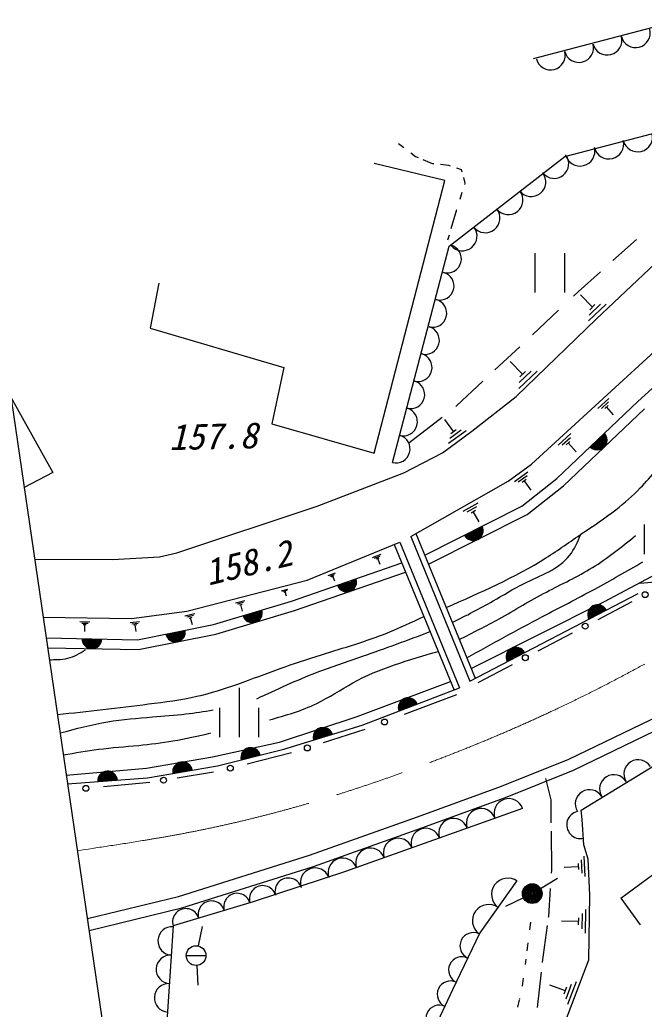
# Model space of a CAD drawing. Units: millimetres, scale not verified. Extents: x 40000 to 680000, y 20000 to 380000.
# Drawn here: x 290698 to 322410, y 267192 to 317414 of the extents above; entities that cross this region are included whole.
import ezdxf
from ezdxf.enums import TextEntityAlignment as Align

# ---------------------------------------------------------------- set-up
doc = ezdxf.new("R2010")
doc.units = ezdxf.units.MM
doc.header["$LTSCALE"] = 1000
doc.linetypes.add('CHAIN', pattern=[18.5, 12, -1.5, 3.5, -1.5])
for name, color, linetype, lineweight in [('M-BGD', 7, 'Continuous', 25), ('M-BMK', 2, 'CHAIN', 13), ('M-BMK-SRVR', 3, 'Continuous', 25)]:
    doc.layers.add(name, color=color, linetype=linetype, lineweight=lineweight)
doc.styles.add('ＭＳ ゴシック', font='')
doc.styles.get('ＭＳ ゴシック').set_extended_font_data('MS Gothic')

msp = doc.modelspace()

# ---------------------------------------------------------------- linework, layer by layer
at = {"layer": 'M-BGD'}
for p, q in [((330555, 319036), (316770, 315426)), ((318372, 310476), (324717, 312139)), ((309927, 311133), (310200, 310928)), ((310550, 310665), (310802, 310476)), ((310802, 310476), (310929, 310423)), ((312509, 305925), (318372, 310476)), ((312290, 309251), (308702, 310126)), ((311162, 310325), (311633, 310126)), ((311633, 310126), (311720, 310117)), ((312062, 310081), (312465, 310039)), ((312465, 310039), (312557, 310008)), ((312872, 309903), (313121, 309820)), ((313121, 309820), (313152, 309696)), ((313224, 309408), (313296, 309120)), ((308702, 295423), (312290, 309251)), ((313296, 309120), (313274, 309048)), ((319972, 302223), (327163, 309007)), ((313153, 308647), (313045, 308290)), ((312884, 307761), (312595, 306806)), ((312499, 306489), (312421, 306232)), ((309620, 294942), (312509, 305925)), ((320818, 305188), (322016, 306267)), ((316865, 303574), (316865, 305574)), ((318365, 305574), (318365, 303574)), ((319053, 303600), (320189, 304622)), ((297762, 304044), (297324, 301768)), ((316682, 294851), (326993, 304304)), ((318817, 303379), (319053, 303600)), ((319175, 303445), (319775, 302825)), ((320475, 302985), (319585, 302135)), ((320195, 302975), (319615, 302415)), ((319905, 302955), (319645, 302695)), ((316738, 301430), (318064, 302673)), ((315901, 298288), (319972, 302223)), ((297324, 301768), (304107, 299756)), ((314830, 299641), (316085, 300817)), ((322079, 298035), (324832, 300538)), ((315605, 300065), (316235, 299425)), ((304107, 299756), (303493, 296911)), ((316965, 299585), (316035, 298695)), ((316675, 299575), (316065, 298995)), ((316375, 299555), (316095, 299285)), ((312876, 297810), (314213, 299063)), ((290243, 298256), (292378, 294434)), ((313663, 296524), (315901, 298288)), ((317974, 294131), (322079, 298035)), ((320055, 297675), (320615, 298185)), ((320235, 297685), (320595, 298015)), ((320405, 297685), (320575, 297835)), ((312845, 297785), (312876, 297810)), ((318302, 293753), (322420, 297669)), ((320855, 297365), (320495, 297765)), ((303493, 296911), (308702, 295423)), ((310452, 295936), (312145, 297244)), ((312265, 297125), (312725, 296495)), ((312170, 295439), (313663, 296524)), ((313365, 296555), (312475, 295905)), ((313115, 296575), (312535, 296155)), ((312855, 296595), (312585, 296395)), ((318045, 295825), (318685, 296415)), ((318245, 295835), (318665, 296215)), ((318445, 295845), (318635, 296015)), ((318945, 295485), (318545, 295935)), ((310203, 294421), (312170, 295439)), ((315506, 293992), (316682, 294851)), ((292378, 294434), (290915, 293680)), ((305793, 292725), (310203, 294421)), ((315815, 293975), (316505, 294475)), ((310554, 291184), (315506, 293992)), ((316015, 293965), (316465, 294285)), ((316193, 292723), (317974, 294131)), ((316205, 293945), (316415, 294095)), ((316665, 293535), (316315, 294025)), ((316464, 292300), (318302, 293753)), ((313215, 292465), (313975, 292895)), ((298670, 290351), (305793, 292725)), ((311263, 290243), (316193, 292723)), ((311487, 289796), (316464, 292300)), ((313415, 292435), (313905, 292705)), ((313615, 292395), (313835, 292515)), ((314025, 291925), (313725, 292455)), ((322404, 291794), (322404, 290294)), ((310817, 291333), (313820, 283987)), ((305284, 288971), (309997, 290893)), ((309997, 290893), (313034, 283500)), ((310554, 291184), (313553, 283848)), ((297788, 290147), (298670, 290351)), ((308605, 290115), (309045, 290295)), ((309719, 290780), (312754, 283392)), ((291451, 290028), (295413, 290012)), ((295413, 290012), (297788, 290147)), ((304503, 287904), (310103, 289844)), ((308715, 290085), (308995, 290195)), ((308815, 290045), (308945, 290095)), ((309005, 289765), (308885, 290075)), ((324152, 289880), (320372, 287866)), ((304657, 287428), (310294, 289381)), ((306365, 289205), (306725, 289345)), ((299178, 287389), (305284, 288971)), ((306455, 289175), (306685, 289265)), ((306535, 289145), (306645, 289185)), ((306695, 288915), (306595, 289165)), ((323190, 288889), (322194, 288799)), ((303995, 288435), (304315, 288515)), ((304065, 288405), (304275, 288455)), ((304125, 288365), (304225, 288395)), ((304235, 288155), (304175, 288385)), ((313553, 283848), (322109, 288293)), ((300528, 286721), (304503, 287904)), ((301645, 287825), (302135, 287945)), ((301755, 287775), (302065, 287855)), ((320372, 287866), (313630, 284484)), ((320064, 286975), (321802, 287889)), ((296374, 287027), (299178, 287389)), ((299075, 287155), (299585, 287285)), ((300648, 286235), (304657, 287428)), ((301855, 287715), (301995, 287755)), ((302015, 287395), (301925, 287735)), ((291882, 287095), (296374, 287027)), ((293755, 286865), (294255, 286855)), ((293845, 286795), (294165, 286785)), ((296305, 286815), (296785, 286875)), ((296395, 286755), (296715, 286795)), ((299185, 287105), (299515, 287185)), ((299295, 287045), (299445, 287085)), ((299465, 286705), (299375, 287065)), ((293925, 286715), (294075, 286715)), ((293995, 286365), (294005, 286715)), ((296485, 286695), (296635, 286715)), ((296605, 286365), (296565, 286705)), ((296683, 285949), (300528, 286721)), ((317021, 285375), (318760, 286290)), ((292038, 286034), (296683, 285949)), ((296728, 285448), (300648, 286235)), ((292111, 285533), (296728, 285448)), ((313979, 283776), (315718, 284690)), ((307840, 282048), (312575, 283826)), ((301840, 283497), (301840, 280997)), ((308084, 281601), (313034, 283500)), ((312868, 283156), (310216, 282147)), ((300840, 282497), (300840, 280997)), ((302840, 280997), (302840, 282497)), ((319213, 277293), (327455, 282331)), ((303890, 280743), (307840, 282048)), ((318573, 279882), (323186, 282106)), ((304110, 280387), (308084, 281601)), ((308227, 281389), (306098, 280708)), ((318816, 279333), (323476, 281580)), ((300486, 280002), (303890, 280743)), ((300744, 279545), (304110, 280387)), ((297139, 279420), (300486, 280002)), ((304501, 280197), (302239, 279637)), ((315156, 278505), (318573, 279882)), ((293060, 279072), (297139, 279420)), ((297184, 278938), (300744, 279545)), ((315371, 277945), (318816, 279333)), ((293125, 278626), (297184, 278938)), ((300542, 279218), (298692, 278926)), ((317398, 278908), (317661, 277822)), ((297306, 278707), (294942, 278487)), ((310904, 276954), (315156, 278505)), ((311108, 276390), (315371, 277945)), ((317661, 277822), (317674, 276657)), ((316235, 277387), (307246, 274180)), ((319256, 276823), (319213, 277293)), ((305416, 275003), (310904, 276954)), ((319342, 275542), (319256, 276823)), ((305607, 274434), (311108, 276390)), ((317679, 276237), (317701, 274240)), ((319555, 274816), (319342, 275542)), ((298760, 272911), (305416, 275003)), ((319205, 274775), (319235, 274105)), ((319345, 274955), (319395, 273935)), ((319640, 272980), (319555, 274816)), ((298921, 272332), (305607, 274434)), ((317701, 274240), (317691, 274093)), ((318345, 274395), (319065, 274435)), ((319055, 274585), (319075, 274275)), ((307246, 274180), (302548, 272644)), ((317146, 273320), (317999, 273843)), ((321218, 272836), (322828, 274007)), ((315919, 273683), (314067, 271063)), ((317639, 273324), (317542, 271892)), ((294129, 271788), (298760, 272911)), ((316271, 272839), (315372, 272401)), ((319598, 269692), (319640, 272980)), ((321218, 272836), (322211, 271469)), ((294216, 271192), (298921, 272332)), ((302548, 272644), (298483, 271424)), ((319435, 272255), (319405, 271045)), ((317542, 271892), (317536, 271849)), ((319065, 271835), (319055, 271475)), ((319255, 272045), (319235, 271265)), ((298483, 271424), (298031, 264423)), ((299766, 270404), (299976, 271384)), ((316632, 271616), (316581, 271214)), ((317479, 271437), (317223, 269583)), ((318215, 271675), (319065, 271655)), ((314067, 271063), (312666, 268172)), ((316496, 270556), (316445, 270157)), ((299154, 269913), (300154, 269913)), ((316390, 269728), (316355, 269459)), ((299686, 269414), (299746, 268414)), ((317223, 269583), (317221, 269561)), ((318274, 266233), (319598, 269692)), ((316266, 268765), (316214, 268363)), ((317169, 269077), (316976, 267275)), ((317595, 268435), (318395, 268135)), ((318455, 268305), (318325, 267955)), ((318705, 268445), (318425, 267695)), ((318955, 268575), (318515, 267435)), ((312666, 268172), (310905, 264423)), ((316075, 267728), (316069, 267703)), ((316063, 267675), (315980, 267300))]:
    msp.add_line(p, q, dxfattribs=at)
for centre, radius in [((322454, 288232), 150), ((319412, 286632), 150), ((316370, 285033), 150), ((309222, 281768), 150), ((305300, 280453), 150), ((301390, 279428), 150), ((297999, 278816), 150), ((294056, 278405), 150), ((316720, 273058), 500), ((316720, 273058), 500), ((316720, 273058), 450), ((316720, 273058), 400), ((316720, 273058), 350), ((316720, 273058), 300), ((316720, 273058), 250), ((316720, 273058), 200), ((316720, 273058), 150), ((316720, 273058), 100), ((316720, 273058), 50), ((299654, 269913), 500)]:
    msp.add_circle(centre, radius, dxfattribs=at)
for centre, radius, start, end in [((321970, 316747), 744, 194.7007, 14.7007), ((320531, 316370), 744, 194.7007, 14.7007), ((319092, 315992), 744, 194.7007, 14.7007), ((317654, 315615), 744, 194.7007, 14.7007), ((322081, 311466), 755, 193.8348, 13.8348), ((319149, 310744), 755, 193.8348, 13.8348), ((320615, 311105), 755, 193.8348, 13.8348), ((317834, 310104), 742, 218.2902, 38.2902), ((316670, 309185), 742, 218.2902, 38.2902), ((315506, 308267), 742, 218.2902, 38.2902), ((314342, 307348), 742, 218.2902, 38.2902), ((313178, 306429), 742, 218.2902, 38.2902), ((312410, 305280), 714, 254.8989, 74.8989), ((312038, 303902), 714, 254.8989, 74.8989), ((311666, 302523), 714, 254.8989, 74.8989), ((311294, 301145), 714, 254.8989, 74.8989), ((310922, 299766), 714, 254.8989, 74.8989), ((310550, 298388), 714, 254.8989, 74.8989), ((310178, 297010), 714, 254.8989, 74.8989), ((309806, 295631), 714, 254.8989, 74.8989), ((320027, 296083), 500, 223.5679, 43.5679), ((320027, 296083), 500, 223.5679, 43.5679), ((320027, 296083), 450, 223.5679, 43.5679), ((320027, 296083), 400, 223.5679, 43.5679), ((320027, 296083), 350, 223.5679, 43.5679), ((320027, 296083), 300, 223.5679, 43.5679), ((320027, 296083), 250, 223.5679, 43.5679), ((320027, 296083), 200, 223.5679, 43.5679), ((320027, 296083), 150, 223.5679, 43.5679), ((320027, 296083), 100, 223.5679, 43.5679), ((320027, 296083), 50, 223.5679, 43.5679), ((313728, 291483), 500, 206.7034, 26.7034), ((313728, 291483), 500, 206.7034, 26.7034), ((313728, 291483), 450, 206.7034, 26.7034), ((313728, 291483), 400, 206.7034, 26.7034), ((313728, 291483), 350, 206.7034, 26.7034), ((313728, 291483), 300, 206.7034, 26.7034), ((313728, 291483), 250, 206.7034, 26.7034), ((313728, 291483), 200, 206.7034, 26.7034), ((313728, 291483), 150, 206.7034, 26.7034), ((313728, 291483), 100, 206.7034, 26.7034), ((313728, 291483), 50, 206.7034, 26.7034), ((307303, 288874), 500, 199.1093, 19.1093), ((307303, 288874), 500, 199.1093, 19.1093), ((307303, 288874), 450, 199.1093, 19.1093), ((307303, 288874), 400, 199.1093, 19.1093), ((307303, 288874), 350, 199.1093, 19.1093), ((307303, 288874), 300, 199.1093, 19.1093), ((307303, 288874), 250, 199.1093, 19.1093), ((307303, 288874), 200, 199.1093, 19.1093), ((307303, 288874), 150, 199.1093, 19.1093), ((307303, 288874), 100, 199.1093, 19.1093), ((307303, 288874), 50, 199.1093, 19.1093), ((302515, 287313), 500, 196.5688, 16.5688), ((302515, 287313), 500, 196.5688, 16.5688), ((302515, 287313), 450, 196.5688, 16.5688), ((302515, 287313), 400, 196.5688, 16.5688), ((302515, 287313), 350, 196.5688, 16.5688), ((302515, 287313), 300, 196.5688, 16.5688), ((302515, 287313), 250, 196.5688, 16.5688), ((302515, 287313), 200, 196.5688, 16.5688), ((302515, 287313), 150, 196.5688, 16.5688), ((302515, 287313), 100, 196.5688, 16.5688), ((302515, 287313), 50, 196.5688, 16.5688), ((320037, 287216), 500, 27.4543, 207.4543), ((320037, 287216), 500, 27.4543, 207.4543), ((320037, 287216), 450, 27.4543, 207.4543), ((320037, 287216), 400, 27.4543, 207.4543), ((320037, 287216), 350, 27.4543, 207.4543), ((320037, 287216), 300, 27.4543, 207.4543), ((320037, 287216), 250, 27.4543, 207.4543), ((320037, 287216), 200, 27.4543, 207.4543), ((320037, 287216), 150, 27.4543, 207.4543), ((320037, 287216), 100, 27.4543, 207.4543), ((320037, 287216), 50, 27.4543, 207.4543), ((298605, 286335), 500, 191.357, 11.357), ((298605, 286335), 500, 191.357, 11.357), ((298605, 286335), 450, 191.357, 11.357), ((298605, 286335), 400, 191.357, 11.357), ((298605, 286335), 350, 191.357, 11.357), ((298605, 286335), 300, 191.357, 11.357), ((298605, 286335), 250, 191.357, 11.357), ((298605, 286335), 200, 191.357, 11.357), ((298605, 286335), 150, 191.357, 11.357), ((298605, 286335), 100, 191.357, 11.357), ((298605, 286335), 50, 191.357, 11.357), ((294360, 285992), 500, 178.9502, 358.9502), ((294360, 285992), 500, 178.9502, 358.9502), ((294360, 285992), 450, 178.9502, 358.9502), ((294360, 285992), 400, 178.9502, 358.9502), ((294360, 285992), 350, 178.9502, 358.9502), ((294360, 285992), 300, 178.9502, 358.9502), ((294360, 285992), 250, 178.9502, 358.9502), ((294360, 285992), 200, 178.9502, 358.9502), ((294360, 285992), 150, 178.9502, 358.9502), ((294360, 285992), 100, 178.9502, 358.9502), ((294360, 285992), 50, 178.9502, 358.9502), ((315892, 285063), 500, 27.4543, 207.4543), ((315892, 285063), 500, 27.4543, 207.4543), ((315892, 285063), 450, 27.4543, 207.4543), ((315892, 285063), 400, 27.4543, 207.4543), ((315892, 285063), 350, 27.4543, 207.4543), ((315892, 285063), 300, 27.4543, 207.4543), ((315892, 285063), 250, 27.4543, 207.4543), ((315892, 285063), 200, 27.4543, 207.4543), ((315892, 285063), 150, 27.4543, 207.4543), ((315892, 285063), 100, 27.4543, 207.4543), ((315892, 285063), 50, 27.4543, 207.4543), ((310419, 282497), 500, 20.9864, 200.9864), ((310419, 282497), 500, 20.9864, 200.9864), ((310419, 282497), 450, 20.9864, 200.9864), ((310419, 282497), 400, 20.9864, 200.9864), ((310419, 282497), 350, 20.9864, 200.9864), ((310419, 282497), 300, 20.9864, 200.9864), ((310419, 282497), 250, 20.9864, 200.9864), ((310419, 282497), 200, 20.9864, 200.9864), ((310419, 282497), 150, 20.9864, 200.9864), ((310419, 282497), 100, 20.9864, 200.9864), ((310419, 282497), 50, 20.9864, 200.9864), ((306097, 280994), 500, 16.9908, 196.9908), ((306097, 280994), 500, 16.9908, 196.9908), ((306097, 280994), 450, 16.9908, 196.9908), ((306097, 280994), 400, 16.9908, 196.9908), ((306097, 280994), 350, 16.9908, 196.9908), ((306097, 280994), 300, 16.9908, 196.9908), ((306097, 280994), 250, 16.9908, 196.9908), ((306097, 280994), 200, 16.9908, 196.9908), ((306097, 280994), 150, 16.9908, 196.9908), ((306097, 280994), 100, 16.9908, 196.9908), ((306097, 280994), 50, 16.9908, 196.9908), ((302427, 279966), 500, 14.0362, 194.0362), ((302427, 279966), 500, 14.0362, 194.0362), ((302427, 279966), 450, 14.0362, 194.0362), ((302427, 279966), 400, 14.0362, 194.0362), ((302427, 279966), 350, 14.0362, 194.0362), ((302427, 279966), 300, 14.0362, 194.0362), ((298964, 279242), 500, 9.6783, 189.6783), ((298964, 279242), 500, 9.6783, 189.6783), ((302427, 279966), 250, 14.0362, 194.0362), ((302427, 279966), 200, 14.0362, 194.0362), ((302427, 279966), 150, 14.0362, 194.0362), ((302427, 279966), 100, 14.0362, 194.0362), ((302427, 279966), 50, 14.0362, 194.0362), ((322103, 279129), 726, 31.6075, 211.6075), ((295155, 278782), 500, 4.396, 184.396), ((295155, 278782), 500, 4.396, 184.396), ((298964, 279242), 450, 9.6783, 189.6783), ((298964, 279242), 400, 9.6783, 189.6783), ((298964, 279242), 350, 9.6783, 189.6783), ((298964, 279242), 300, 9.6783, 189.6783), ((298964, 279242), 250, 9.6783, 189.6783), ((298964, 279242), 200, 9.6783, 189.6783), ((298964, 279242), 150, 9.6783, 189.6783), ((298964, 279242), 100, 9.6783, 189.6783), ((298964, 279242), 50, 9.6783, 189.6783), ((295155, 278782), 450, 4.396, 184.396), ((295155, 278782), 400, 4.396, 184.396), ((295155, 278782), 350, 4.396, 184.396), ((295155, 278782), 300, 4.396, 184.396), ((295155, 278782), 250, 4.396, 184.396), ((295155, 278782), 200, 4.396, 184.396), ((295155, 278782), 150, 4.396, 184.396), ((295155, 278782), 100, 4.396, 184.396), ((295155, 278782), 50, 4.396, 184.396), ((320867, 278369), 726, 31.6075, 211.6075), ((319631, 277608), 726, 31.6075, 211.6075), ((315532, 277135), 746, 19.6684, 199.6684), ((314126, 276633), 746, 19.6684, 199.6684), ((319171, 276549), 697, 103.134, 283.134), ((312720, 276130), 746, 19.6684, 199.6684), ((311314, 275628), 746, 19.6684, 199.6684), ((309908, 275125), 746, 19.6684, 199.6684), ((308502, 274623), 746, 19.6684, 199.6684), ((307096, 274120), 746, 19.6684, 199.6684), ((305691, 273618), 746, 19.6684, 199.6684), ((304337, 273172), 679, 16.6262, 196.6262), ((315478, 273017), 824, 53.9149, 233.9149), ((303036, 272784), 679, 16.6262, 196.6262), ((301735, 272395), 679, 16.6262, 196.6262), ((299134, 271619), 679, 16.6262, 196.6262), ((300434, 272007), 679, 16.6262, 196.6262), ((314507, 271684), 824, 53.9149, 233.9149), ((298438, 270656), 724, 86.4237, 266.4237), ((313732, 270403), 679, 64.7989, 244.7989), ((298348, 269211), 724, 86.4237, 266.4237), ((313154, 269175), 679, 64.7989, 244.7989), ((298257, 267766), 724, 86.4237, 266.4237), ((312576, 267946), 679, 64.7989, 244.7989), ((311998, 266718), 679, 64.7989, 244.7989)]:
    msp.add_arc(centre, radius, start, end, dxfattribs=at)
for points, knots in [([(312351, 287582), (314088, 288341), (315826, 289100), (317421, 290104), (318048, 290497), (318652, 290929), (319264, 291347), (319838, 291739), (320419, 292120), (320969, 292545), (321407, 292885), (321826, 293253), (322212, 293651), (322781, 294236), (323281, 294885), (323825, 295493), (324353, 296084), (324923, 296636), (325483, 297198), (326220, 297936), (326939, 298692), (327694, 299409), (328901, 300555), (330201, 301605), (331472, 302680), (332604, 303636), (333713, 304613), (334881, 305536), (335569, 306080), (336277, 306605), (337046, 307010), (338159, 307596), (339399, 307930), (340639, 308208), (342420, 308607), (344201, 308890), (345983, 309221), (347314, 309469), (348645, 309744), (349991, 309866), (351213, 309977), (352447, 309962), (353676, 309959), (354230, 309957), (354782, 309958), (355335, 309959)], [0, 0, 0, 0, 1, 1, 1, 2, 2, 2, 3, 3, 3, 4, 4, 4, 5, 5, 5, 6, 6, 6, 7, 7, 7, 8, 8, 8, 9, 9, 9, 10, 10, 10, 11, 11, 11, 12, 12, 12, 13, 13, 13, 14, 14, 14, 15, 15, 15, 15]), ([(317665, 253637), (317478, 254902), (317290, 256167), (317359, 257423), (317412, 258382), (317615, 259336), (318092, 260231), (318576, 261137), (319341, 261983), (320290, 262184), (320803, 262293), (321371, 262213), (321877, 262307), (322907, 262496), (323687, 263403), (324502, 264199), (326373, 266025), (328432, 267267), (330485, 268595), (333056, 270257), (335617, 272055), (338239, 273723), (340199, 274970), (342194, 276145), (344222, 277264), (346945, 278766), (349728, 280167), (352524, 281537), (355501, 282996), (358493, 284419), (361499, 285811), (364101, 287016), (366714, 288198), (369313, 289413), (370782, 290099), (372246, 290795), (373709, 291489), (375221, 292205), (376732, 292919), (378288, 293564), (379124, 293911), (379973, 294239), (380852, 294419), (381866, 294627), (382920, 294639), (383965, 294602), (385628, 294544), (387267, 294363), (388910, 294175), (389555, 294101), (390201, 294026), (390848, 293960), (391463, 293897), (392079, 293843), (392695, 293788)], [0, 0, 0, 0, 1, 1, 1, 2, 2, 2, 3, 3, 3, 4, 4, 4, 5, 5, 5, 6, 6, 6, 7, 7, 7, 8, 8, 8, 9, 9, 9, 10, 10, 10, 11, 11, 11, 12, 12, 12, 13, 13, 13, 14, 14, 14, 15, 15, 15, 16, 16, 16, 17, 17, 17, 18, 18, 18, 18]), ([(312664, 286815), (313363, 287172), (314062, 287529), (314736, 287915), (315246, 288208), (315741, 288518), (316285, 288788), (317124, 289205), (318077, 289526), (318623, 290225), (318864, 290533), (319025, 290914), (319187, 291296)], [0, 0, 0, 0, 1, 1, 1, 2, 2, 2, 3, 3, 3, 4, 4, 4, 4]), ([(313016, 285953), (313697, 286298), (314378, 286644), (315045, 287014), (315847, 287458), (316629, 287937), (317440, 288366), (318221, 288778), (319029, 289144), (319778, 289605), (320553, 290082), (321264, 290661), (321975, 291239)], [0, 0, 0, 0, 1, 1, 1, 2, 2, 2, 3, 3, 3, 4, 4, 4, 4]), ([(313394, 285028), (314663, 285730), (315932, 286432), (317215, 287108), (318109, 287579), (319010, 288037), (319897, 288520), (320716, 288965), (321524, 289430), (322332, 289896)], [0, 0, 0, 0, 1, 1, 1, 2, 2, 2, 3, 3, 3, 3]), ([(292608, 282145), (294151, 282320), (295693, 282495), (297238, 282684), (298063, 282785), (298888, 282890), (299697, 283074), (300398, 283233), (301087, 283452), (301766, 283692), (302487, 283947), (303198, 284226), (303916, 284485), (304609, 284734), (305309, 284964), (306012, 285184), (307140, 285535), (308278, 285860), (309372, 286299), (309997, 286550), (310609, 286838), (311220, 287126)], [0, 0, 0, 0, 1, 1, 1, 2, 2, 2, 3, 3, 3, 4, 4, 4, 5, 5, 5, 6, 6, 6, 7, 7, 7, 7]), ([(302741, 282952), (303750, 283423), (304759, 283894), (305797, 284293), (306558, 284585), (307335, 284839), (308107, 285106), (309257, 285503), (310396, 285931), (311536, 286358)], [0, 0, 0, 0, 1, 1, 1, 2, 2, 2, 3, 3, 3, 3]), ([(292200, 284931), (292336, 284933), (292471, 284935), (292608, 284941), (292789, 284950), (292971, 284965), (293145, 285009), (293459, 285088), (293744, 285260), (294030, 285432)], [0, 0, 0, 0, 1, 1, 1, 2, 2, 2, 3, 3, 3, 3]), ([(303379, 281875), (304198, 282108), (305018, 282341), (305775, 282710), (306407, 283017), (306996, 283420), (307615, 283758), (308964, 284495), (310456, 284925), (311948, 285354)], [0, 0, 0, 0, 1, 1, 1, 2, 2, 2, 3, 3, 3, 3]), ([(292745, 281214), (293548, 281430), (294351, 281646), (295167, 281783), (295916, 281908), (296676, 281966), (297435, 282025), (298002, 282069), (298568, 282114), (299132, 282182), (299595, 282238), (300055, 282310), (300516, 282382)], [0, 0, 0, 0, 1, 1, 1, 2, 2, 2, 3, 3, 3, 4, 4, 4, 4]), ([(292909, 280096), (293504, 280203), (294098, 280309), (294697, 280385), (295374, 280471), (296056, 280518), (296736, 280584), (297319, 280642), (297900, 280714), (298476, 280813), (299122, 280923), (299762, 281068), (300402, 281212)], [0, 0, 0, 0, 1, 1, 1, 2, 2, 2, 3, 3, 3, 4, 4, 4, 4]), ([(339690, 276937), (338732, 276107), (337774, 275278), (336786, 274487), (335787, 273686), (334757, 272924), (333714, 272176), (332172, 271071), (330601, 269996), (329040, 268946), (327817, 268124), (326600, 267316), (325390, 266399), (324323, 265590), (323262, 264697), (321977, 264456), (321110, 264294), (320142, 264429), (319351, 264115), (318669, 263844), (318119, 263239), (317539, 262723), (317195, 262417), (316840, 262142), (316486, 261866)], [0, 0, 0, 0, 1, 1, 1, 2, 2, 2, 3, 3, 3, 4, 4, 4, 5, 5, 5, 6, 6, 6, 7, 7, 7, 8, 8, 8, 8])]:
    msp.add_open_spline(points, degree=3, knots=knots, dxfattribs=at)
at = {"layer": 'M-BMK'}
msp.add_open_spline([(293622, 275239), (295638, 275539), (297654, 275839), (299653, 276237), (301587, 276622), (303505, 277098), (305398, 277651), (307360, 278224), (309296, 278880), (311211, 279596), (313525, 280461), (315807, 281413), (318039, 282469), (319588, 283201), (321112, 283984), (322614, 284811), (324750, 285988), (326842, 287256), (328802, 288701), (330671, 290079), (332420, 291618), (334194, 293121), (335915, 294578), (337660, 296002), (339387, 297452), (341122, 298908), (342838, 300391), (344690, 301690), (346131, 302701), (347654, 303602), (349240, 304375), (350637, 305056), (352082, 305639), (353566, 306091), (354840, 306478), (356142, 306769), (357444, 307060)], degree=3, knots=[0, 0, 0, 0, 1, 1, 1, 2, 2, 2, 3, 3, 3, 4, 4, 4, 5, 5, 5, 6, 6, 6, 7, 7, 7, 8, 8, 8, 9, 9, 9, 10, 10, 10, 11, 11, 11, 12, 12, 12, 12], dxfattribs=at)
at = {"layer": 'M-BMK-SRVR'}
msp.add_line((288013, 313448), (298819, 239840), dxfattribs=at)

# ---------------------------------------------------------------- texts
at = {"layer": 'M-BGD', "style": 'ＭＳ ゴシック', "oblique": 15}
for s, rotation, p in [('157.8', 1.245, (298294, 295174)), ('158.2', 13.722, (300361, 288303))]:
    msp.add_text(s, height=1320, rotation=rotation, dxfattribs=at).set_placement(p, align=Align.BOTTOM_LEFT)

doc.saveas('drawing.dxf')
